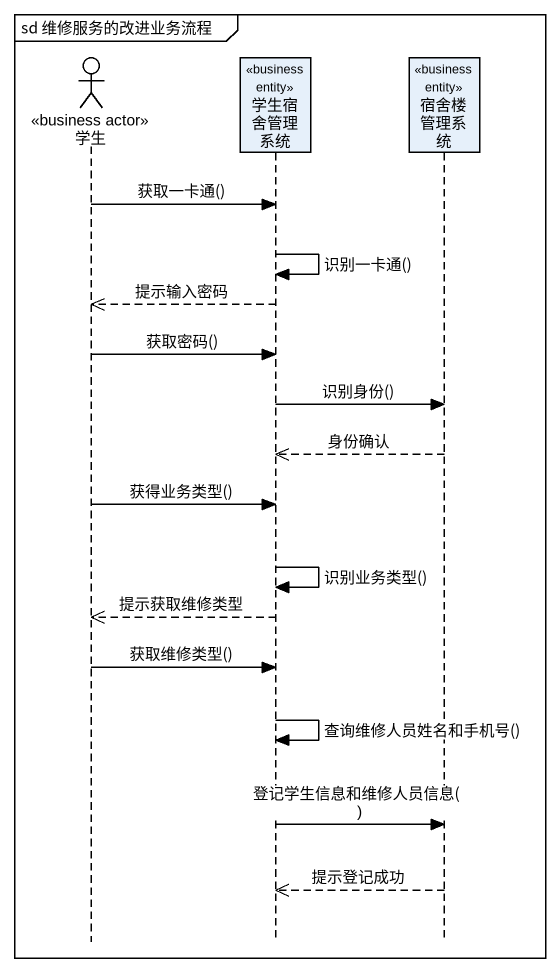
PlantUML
@startuml
mainframe sd 维修服务的改进业务流程
hide footbox
actor 学生 <<business actor>>
participant 学生宿舍管理系统 <<business entity>>
participant 宿舍楼管理系统 <<business entity>>

学生 -> 学生宿舍管理系统 : 获取一卡通()
学生宿舍管理系统 -> 学生宿舍管理系统 : 识别一卡通()
学生宿舍管理系统 -->> 学生 : 提示输入密码
学生 -> 学生宿舍管理系统 : 获取密码()
学生宿舍管理系统 -> 宿舍楼管理系统 : 识别身份()
宿舍楼管理系统 -->> 学生宿舍管理系统 : 身份确认
学生 -> 学生宿舍管理系统 : 获得业务类型()
学生宿舍管理系统 -> 学生宿舍管理系统 : 识别业务类型()
学生宿舍管理系统 -->> 学生 : 提示获取维修类型
学生 -> 学生宿舍管理系统 : 获取维修类型()
学生宿舍管理系统 -> 学生宿舍管理系统 : 查询维修人员姓名和手机号()
学生宿舍管理系统 -> 宿舍楼管理系统 : 登记学生信息和维修人员信息()
宿舍楼管理系统 -->> 学生宿舍管理系统 : 提示登记成功
@enduml
